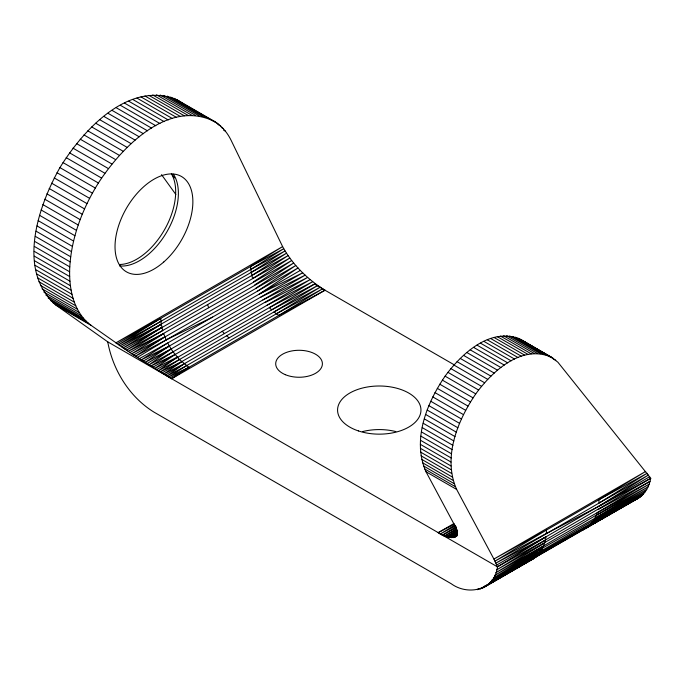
<?xml version="1.0" encoding="UTF-8"?>
<svg xmlns="http://www.w3.org/2000/svg" width="685" height="685" viewBox="0 0 685 685"><rect width="100%" height="100%" fill="white"/><g stroke="black" fill="none" stroke-linecap="round" stroke-linejoin="round"><path stroke-width="1.03" d="M453.924 523.571L438.22 532.639C448.598 540.439 463.796 539.746 453.778 523.657L425.993 471.751C411.873 439.83 426.695 403.148 445.096 376.176C461.485 353.7 490.674 326.548 520.54 339.383L551.202 357.091L557.89 362.211L650.75 478.293L545.337 540.063L497.421 566.82L107.733 341.841L55.759 304.971C16.252 270.19 38.197 206.279 59.929 167.611C82.774 130.527 128.241 80.102 176.876 99.71L215.201 121.853C222.214 126.365 227.617 133.078 231.23 140.545L282.614 246.583C292.367 264.598 307.676 279.437 324.99 290.217L171.652 378.745L131.691 353.794L91.148 325.401C73.115 312.197 68.68 287.906 69.784 266.885C71.557 237.001 82.671 208.266 98.383 183.006C121.485 147.472 168.724 98.066 215.201 121.853M107.733 341.841C112.888 370.028 129.354 396.923 153.962 412.113L451.192 583.714C468.197 596.155 495.032 590.025 497.421 566.82L493.911 559.046L456.655 489.45C442.536 457.537 457.366 420.855 475.767 393.884C492.155 371.407 521.336 344.255 551.202 357.091M546.313 533.512L598.527 506.498L648.49 475.005L598.913 503.15L599.092 499.656L645.724 471.4L493.911 559.046L546.493 530.019L494.972 561.109L546.313 533.512L546.493 530.019L599.092 499.656L647.171 473.241L598.913 503.15L495.914 563.087L545.928 536.869L649.688 476.692M484.458 587.071L533.778 558.558C541.03 553.771 544.712 545.209 545.928 536.869L496.728 564.997M586.377 528.186C591.78 524.633 595.299 518.828 597.149 512.722L650.039 481.341L650.75 478.293L598.527 506.498M139.201 358.709L167.679 343.014L257.551 291.125L295.817 265.472L166.181 339.931L137.291 357.467M256.053 288.042L293.694 262.997L133.532 355.001M254.717 284.917L291.673 260.523L129.876 352.587M171.652 378.745L188.957 367.314L278.829 315.425L322.635 288.796L276.406 313.79L186.534 365.679L167.046 376.039L184.128 363.829L274 311.94L317.746 285.508L271.637 309.885L161.96 372.991M253.561 281.766L289.789 258.065L252.585 278.632L162.705 330.512L128.104 351.405L163.689 333.655L166.181 339.931L135.399 356.234L164.845 336.806L131.691 353.794L163.689 333.655M503.612 575.477L637.786 498.543C644.148 494.921 648.173 488.259 650.039 481.341L597.937 509.7M170.18 377.88L188.957 367.314L179.461 359.531L173.048 351.816L150.82 366.115L175.086 354.53L307.676 277.399L262.92 299.927L173.048 351.816L148.893 364.899L171.122 348.973L302.744 272.784L259.204 294.148L298.043 267.946L257.551 291.125M124.696 349.11L251.789 275.507L286.433 253.27L251.19 272.433L121.476 346.91M156.514 369.66L267.099 305.219L312.72 281.672L269.333 307.642L179.461 359.531L160.179 371.904L181.765 361.774L163.698 374.044L184.128 363.829L165.393 375.063M251.19 272.433L284.986 250.958L250.787 269.428L160.915 321.316L119.952 345.856L161.317 324.322L160.718 318.397L250.59 266.508L283.71 248.724L250.787 269.428L252.585 278.632L288.034 255.642L251.789 275.507M186.534 365.679L168.638 376.981L188.957 367.314M250.787 269.428L250.59 266.508L282.614 246.583L115.756 342.92L160.718 318.397L118.488 344.846L160.915 321.316M454.797 525.001L440.489 533.898L455.594 525.892M497.421 566.82L545.928 536.869M456.21 526.679L442.656 534.985L456.484 527.638M545.337 540.063L496.702 569.86L597.149 512.722L649.132 484.209L543.565 545.936L495.794 572.737L544.549 543.094M146.95 363.675L171.122 348.973L173.048 351.816M276.406 313.79L320.212 287.229L274 311.94L278.829 315.425L324.99 290.217M456.604 528.709L444.719 535.893L456.826 529.428M543.565 545.936L494.698 575.417L594.974 518.228L648.036 486.889L596.155 515.574M542.383 548.591L493.423 577.909L541.013 551.04L646.751 489.381L594.974 518.228M457.434 530.181L446.646 536.629L457.623 530.729M267.099 305.219L310.194 279.591L264.958 302.65M541.013 551.04L491.958 580.195L592.054 522.895L645.296 491.667L593.604 520.668M457.597 531.765L448.444 537.177L456.792 532.639M539.455 553.266L490.323 582.259L643.66 493.731L592.054 522.895M479.157 588.603L477.317 589.682L479.149 588.638M262.92 299.927L305.193 275.13L260.994 297.093M457.332 533.29L450.088 537.537L457.409 533.512M482.582 587.447L479.825 589.066L485.314 585.932M484.423 586.369L487.181 584.759M489.022 583.68L490.862 582.601M492.703 581.531L495.46 579.912M537.725 555.27L488.525 584.099L535.833 557.033L482.206 588.192L533.778 558.558M117.084 343.861L160.718 318.397M599.238 520.326L580.169 530.986M601.07 519.256L612.073 512.834M613.906 511.763L620.319 508.022M622.151 506.951L628.573 503.21M630.405 502.139L637.786 498.543M456.955 534.565L451.569 537.699L457.16 534.591M457.486 535.011L452.888 537.682L456.578 535.601M143.071 361.2L300.364 270.387M454.986 537.057L456.818 536.004M152.738 367.314L175.086 354.53L154.639 368.496L177.227 357.108L158.363 370.799L179.461 359.531M613.674 511.652L615.524 510.599M625.73 504.776L628.513 503.184M630.371 502.131L633.154 500.538M488.054 584.365L501.78 576.522M590.324 524.898L641.854 495.572L529.222 560.844L526.748 561.606M438.22 532.639L454.181 524.179M166.181 339.931L212.615 317.069M173.793 98.246L217.993 123.814M170.574 97.047L205.962 117.477M217.898 124.456L220.621 126.023M167.234 96.105L202.614 116.527M221.281 127.427L223.096 128.472M163.766 95.42L199.155 115.851M223.584 130.107L225.399 131.16M160.196 95.009L195.585 115.44M156.523 94.855L191.903 115.285M152.755 94.975L188.135 115.405M148.902 95.361L184.291 115.782M144.98 96.003L180.36 116.433M140.99 96.91L176.37 117.34M136.949 98.083L172.329 118.514M132.856 99.513L168.245 119.944M128.729 101.2L164.117 121.63M124.584 103.135L159.965 123.557M120.423 105.31L155.803 125.74M520.54 339.383L553.583 358.555M518.023 338.159L548.685 355.858M550.397 357.142L522.912 340.856M552.204 358.186L555.809 360.267M515.377 337.174L546.039 354.881M512.611 336.455L543.274 354.154M116.253 107.733L151.633 128.163M509.726 335.975L540.396 353.683M506.746 335.761L537.408 353.469M503.672 335.804L534.334 353.503M112.092 110.388L147.472 130.818M500.512 336.095L531.183 353.802M497.284 336.643L527.955 354.35M107.947 113.265L143.328 133.695M493.996 337.448L524.667 355.155M490.657 338.51L521.328 356.209M103.82 116.373L139.209 136.803M487.283 339.811L517.954 357.51M483.884 341.353L514.546 359.06M99.736 119.687L135.125 140.117M480.459 343.134L511.13 360.841M95.703 123.214L131.083 143.636M477.043 345.146L507.705 362.853M473.626 347.389L504.288 365.088M91.722 126.93L127.102 147.361M470.227 349.847L500.898 367.545M87.8 130.835L123.189 151.265M466.862 352.51L497.533 370.208M83.955 134.919L119.344 155.349M463.539 355.369L494.21 373.077M460.269 358.426L490.94 376.133M80.205 139.175L115.585 159.605M457.066 361.663L487.737 379.37M76.54 143.585L111.92 164.015M315.725 284.866L454.566 365.028M453.932 365.062L484.603 382.769M72.978 148.14L108.358 168.57M450.893 368.624L481.555 386.331M69.528 152.832L104.916 173.262M447.939 372.332L478.61 390.039M445.096 376.176L475.767 393.884M66.197 157.653L101.585 178.083M442.373 380.132L473.035 397.839M62.994 162.585L98.383 183.006M439.761 384.199L470.432 401.907M59.929 167.611L95.318 188.041M437.295 388.361L467.958 406.068M57.009 172.731L92.398 193.161M434.966 392.608L465.629 410.306M54.235 177.929L89.624 198.35M432.783 396.906L463.454 414.613M430.762 401.264L461.425 418.972M51.623 183.186L87.004 203.608M428.904 405.657L459.567 423.364M49.174 188.486L84.555 208.916M427.209 410.067L457.88 427.774M46.888 193.838L82.277 214.259M425.693 414.485L456.364 432.192M44.782 199.207L80.162 219.637M424.366 418.895L455.028 436.602M423.21 423.279L453.881 440.986M42.855 204.584L78.236 225.014M422.251 427.628L452.922 445.336M41.117 209.961L76.497 230.391M421.489 431.927L452.151 449.625M39.559 215.321L74.948 235.751M420.915 436.148L451.578 453.855M420.539 440.292L451.201 458M38.197 220.656L73.586 241.086M420.359 444.342L451.021 462.05M37.041 225.947L72.422 246.377M420.376 448.29L451.047 465.988M420.599 452.1L451.261 469.807M36.074 231.188L71.463 251.618M421.01 455.782L451.68 473.489M35.312 236.359L70.701 256.789M421.626 459.318L452.288 477.025M422.431 462.692L453.102 480.399M34.755 241.454L70.135 261.884M423.433 465.894L454.095 483.601M424.614 468.917L455.285 486.624M425.993 471.751L456.655 489.45M34.396 246.454L69.784 266.885M34.25 251.352L69.63 271.782M34.31 256.13L69.69 276.56M34.567 260.779L69.956 281.21M35.038 265.292L70.427 285.722M35.714 269.65L71.094 290.08M36.588 273.854L71.968 294.285M37.658 277.879L73.047 298.309M38.934 281.732L74.314 302.162M40.398 285.388L75.787 305.818M42.059 288.847L77.439 309.277M43.9 292.101L79.289 312.523M45.929 295.132L81.318 315.562M48.138 297.941L83.519 318.371M50.51 300.527L85.899 320.948M53.053 302.864L88.442 323.294M55.759 304.971L91.148 325.401M176.876 99.71L182.604 103.384M226.701 335.83L229.064 337.885M222.163 331.163L224.397 333.586M171.396 173.596L174.521 177.92M161.54 174.658L175.848 194.489M207.641 304.568L208.625 307.711M362.69 431.559A41.699 24.078 0 0 1 395.819 431.559M171.635 174.153A55.048 31.784 -60 0 1 164.554 229.672A55.048 31.784 -60 0 1 120.158 264.487M173.391 174.195A55.048 31.784 -60 0 1 166.652 232.249A55.048 31.784 -60 0 1 119.592 265.917M169.332 346.036L145.006 362.442L171.122 348.973L167.679 343.014L141.127 359.95L169.332 346.036M161.917 327.396L126.374 350.249L162.705 330.512L161.317 324.322L123.06 347.997L161.917 327.396M315.246 283.65L271.637 309.885L269.333 307.642L315.246 283.65M639.901 497.182L581.822 530.481L639.901 497.182M456.775 535.875L454.035 537.468L456.775 535.893M285.345 374.686A23.35 13.486 0 0 0 322.275 365.156A23.35 13.486 0 0 0 289.524 351.456A23.35 13.486 0 0 0 285.345 374.686M358.409 430.925A41.699 24.078 0 0 0 420.958 410.075A41.699 24.078 0 0 0 358.409 389.226A41.699 24.078 0 0 0 358.409 430.925M163.724 262.03A55.048 31.784 -60 0 0 181.688 176.627A55.048 31.784 -60 0 0 116.433 233.85A55.048 31.784 -60 0 0 163.724 262.03"/></g></svg>
